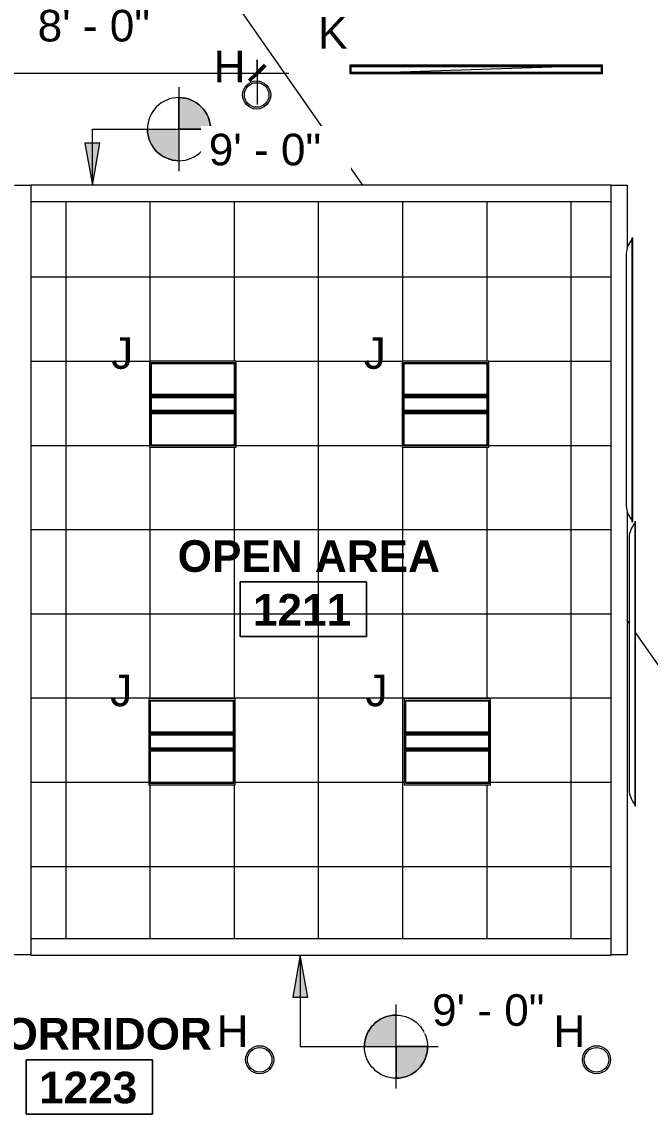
# Model space of a CAD drawing. Header units: inches. Extents: x -329 to 986, y -79 to 1436.
# Drawn here: x 265.7 to 444.7, y 145.9 to 457.2 of the extents above; entities that cross this region are included whole.
import ezdxf

# ---------------------------------------------------------------- set-up
doc = ezdxf.new("R2010")
doc.units = ezdxf.units.IN
doc.header["$LTSCALE"] = 48
doc.header["$MEASUREMENT"] = 0
for name, color, linetype, lineweight in [('A-ANNO-DIMS', 8, 'Continuous', 9), ('A-ANNO-DIMS-96', 8, 'Continuous', 9), ('A-AREA-IDEN', 1, 'Continuous', 9), ('A-CLNG', 214, 'Continuous', 13), ('A-CLNG-PATT', 214, 'Continuous', 13), ('A-WALL', 8, 'Continuous', 13), ('E-LITE-EQPM', 4, 'Continuous', 9), ('E-LITE-EQPM-IDEN', 4, 'Continuous', 9), ('G-ANNO-DIMS', 8, 'Continuous', 9), ('Q-SPCQ', 8, 'Continuous', 9)]:
    doc.layers.add(name, color=color, linetype=linetype, lineweight=lineweight)
doc.styles.add('Arial', font='arial.ttf', dxfattribs={"height": 8.999999999999991})
doc.styles.add('Swis721 Lt BT', font='swissl.ttf', dxfattribs={"height": 8.999999999999998})
doc.styles.add('Swis721 Lt BT_B', font='', dxfattribs={"height": 8.999999999999991})
doc.styles.get('Swis721 Lt BT_B').set_extended_font_data('Swis721 Lt BT', bold=True)
doc.dimstyles.new('OTJ_-_3_32__Linear__1_2__Tolerance', dxfattribs={"dimscale": 12, "dimtxt": 9.49783549252963, "dimasz": 0.375, "dimexe": 0.75, "dimexo": 0.5000000000000001, "dimgap": 0.5, "dimtad": 1, "dimdec": 1, "dimrnd": 0.5, "dimzin": 3, "dimdsep": 46, "dimlunit": 4, "dimtxsty": 'Swis721 Lt BT', "dimblk1": 'OBLIQUE', "dimblk2": 'OBLIQUE', "dimsah": 1, "dimcen": 0.09, "dimdle": 0.75, "dimazin": 0, "dimtfac": 1, "dimtdec": 4, "dimtix": 1, "dimtmove": 0, "dimatfit": 3, "dimfxl": 1, "dimtvp": 1, "dimfrac": 2, "dimtolj": 1, "dimtzin": 0, "dimarcsym": 2})

# ---------------------------------------------------------------- blocks, each defined once
blk = doc.blocks.new('L-Recessed-Axis-Plano - 2 X 2-4550865-Level 12  RCP')
at = {"layer": 'E-LITE-EQPM'}
for p, q in [((11.90625000000024, 11.87499999999966), (-11.90624999999975, 11.87499999999966)), ((-11.90624999999975, 11.87499999999966), (-11.90624999999975, -11.87500000000033)), ((-11.87499999999975, -11.56250000000099), (-11.87499999999975, 11.56249999999901)), ((-11.87499999999975, 11.56249999999901), (11.87500000000024, 11.56249999999901)), ((11.87500000000024, 11.56249999999901), (11.87500000000024, -11.56250000000099)), ((11.90625000000024, -11.87500000000033), (11.90625000000024, 11.87499999999966)), ((-11.87499999999974, 2.737406249999669), (11.87500000000024, 2.737406249999669)), ((11.87500000000024, 2.506846065747282), (-11.87499999999974, 2.506846065747282)), ((-11.87499999999974, 2.304862327499548), (11.87500000000024, 2.304862327499548)), ((-11.87499999999974, 2.200850357448503), (11.87500000000023, 2.200850357448503)), ((-11.87499999999975, 1.825572752108576), (11.87500000000023, 1.825572752108576)), ((-11.87499999999975, -1.82557275210924), (11.87500000000023, -1.82557275210924)), ((-11.87499999999974, -2.200850357449164), (11.87500000000023, -2.200850357449164)), ((-11.87499999999974, -2.30486232750021), (11.87500000000024, -2.30486232750021)), ((-11.87499999999974, -2.506846065747483), (11.87500000000024, -2.506846065747483)), ((-11.87499999999974, -2.737406250000332), (11.87500000000024, -2.737406250000332)), ((-11.90624999999975, -11.87500000000033), (11.90625000000024, -11.87500000000033)), ((11.87500000000024, -11.56250000000099), (-11.87499999999975, -11.56250000000099))]:
    blk.add_line(p, q, dxfattribs=at)
blk = doc.blocks.new('A-Flat_Screen_TV1 - OLED 65B6P 90_-8594209-Level 12  RCP')
at = {"layer": 'Q-SPCQ'}
for p, q in [((-40.43749999999915, 0.1875000000000016), (-40.49999999999966, 0.1875000000000016)), ((-40.49999999999966, 0.1875000000000016), (-40.49999999999966, 1.623701173514291e-15)), ((-40.49999999999966, 1.621017773137389e-15), (40.50000000000033, 1.621017773137389e-15)), ((-40.06250000000031, 0.1875000000000016), (-40.43749999999915, 0.1875000000000016)), ((-40.43750000000068, 1.623701173514291e-15), (-40.43750000000068, -0.06249999999999836)), ((40.06250000000003, 0.1875000000000016), (-40.06250000000031, 0.1875000000000016)), ((35.99999999999917, 1.812500000000001), (-36.00000000000124, 1.812500000000001)), ((40.43749999999977, 0.1875000000000016), (40.06250000000003, 0.1875000000000016)), ((40.50000000000033, 0.1875000000000016), (40.43749999999977, 0.1875000000000016)), ((40.43749999999881, 1.623701173514291e-15), (40.43749999999881, -0.06249999999999836)), ((40.50000000000033, 0.1875000000000016), (40.50000000000033, 1.623701173514291e-15)), ((-40.43750000000068, -0.06249999999999836), (40.4374999999988, -0.06249999999999836))]:
    blk.add_line(p, q, dxfattribs=at)
for centre, radius, start, end in [((-35.40067011926997, -5.576449701825479), 7.413216171274389, 94.63720328896957, 128.965615683744), ((35.4006701192699, -5.576449701825642), 7.413216171274398, 51.03438431625849, 85.36279671104636)]:
    blk.add_arc(centre, radius, start, end, dxfattribs=at)
blk = doc.blocks.new('RECESSED_Cooper_NeoRay_Straight_Narrow_22DR - Recessed_Cooper_NeoRay_Straight_Narrow_22DR 3-8491823-Level 12  RCP')
at = {"layer": 'E-LITE-EQPM'}
for p, q in [((1.187500000001628, 35.99999999999671), (-1.187499999998197, -36.00000000000144)), ((-1.187499999998197, -36.00000000000144), (-1.187499999998197, 35.99999999999671)), ((-1.187499999998197, 35.99999999999671), (1.187500000001628, 35.99999999999671)), ((-1.187499999998137, 35.74999999999815), (-0.8385803779723527, 35.74999999999815)), ((-1.187499999998137, 35.74999999999815), (-1.187499999998137, -35.75000000000148)), ((-0.8385803779723541, 35.74999999999815), (0.8385803779758713, 35.74999999999815)), ((-0.8385803779723527, 35.74999999999815), (-0.8385803779723527, -35.75000000000149)), ((-0.8385803779723527, -35.75000000000148), (-0.8385803779723527, 35.74999999999815)), ((0.8385803779758726, -35.75000000000149), (0.8385803779758726, 35.74999999999815)), ((0.8385803779758726, 35.74999999999815), (1.187500000001666, 35.74999999999815)), ((0.8385803779758726, 35.74999999999815), (0.8385803779758726, -35.75000000000148)), ((1.187500000001628, 35.99999999999671), (1.187500000001628, -36.00000000000144)), ((1.187500000001666, 35.74999999999815), (1.187500000001666, -35.75000000000148)), ((-0.8385803779723527, -35.75000000000148), (-1.187499999998137, -35.75000000000148)), ((1.187500000001628, -36.00000000000144), (-1.187499999998197, -36.00000000000144)), ((0.8385803779758713, -35.75000000000149), (-0.8385803779723541, -35.75000000000149)), ((1.187500000001666, -35.75000000000148), (0.8385803779758726, -35.75000000000148))]:
    blk.add_line(p, q, dxfattribs=at)
blk = doc.blocks.new('L-PENDANT_FOCAL POINT 3_5 CYLINDER - L-PENDANT_FOCAL POINT 3_5 CYLINDER-8597710-Level 12  RCP')
at = {"layer": 'E-LITE-EQPM'}
for radius in [4.000000000000003, 3.500000000000002]:
    blk.add_circle((-0.1249999999999774, 0), radius, dxfattribs=at)
blk = doc.blocks.new('Room Tag - Room Name and Number-3379422-Level 12  RCP')
at = {"layer": 'A-AREA-IDEN'}
for p, q in [((-0.1880646717928032, -0.1635729993857746), (-0.1880646717928032, -0.001823739990654245)), ((-0.1880646717928032, -0.001823739990654244), (0.1869353282071967, -0.001823739990654244)), ((0.1869353282071967, -0.001823739990655456), (-0.1880646717928029, -0.001823739990654244)), ((-0.1880646717928029, -0.001823739990654251), (-0.1880646717928032, -0.1635729993857734)), ((0.1869353282071967, -0.001823739990654244), (0.1869353282071967, -0.1635729993857746)), ((0.1869353282071964, -0.1635729993857746), (0.1869353282071967, -0.001823739990655458)), ((0.1869353282071967, -0.1635729993857746), (-0.1880646717928032, -0.1635729993857746)), ((-0.1880646717928032, -0.1635729993857734), (0.1869353282071964, -0.1635729993857746))]:
    blk.add_line(p, q, dxfattribs=at)
blk = doc.blocks.new('Spot Elevations - Spot Elevation - Target Filled-49714-Level 12  RCP')
at = {"layer": 'G-ANNO-DIMS'}
h = blk.add_hatch(color=256, dxfattribs=at)
edge = h.paths.add_edge_path(flags=0)
edge.add_line((1.249000902703301e-16, 0), (-0.09374999999999985, 0))
edge.add_arc((4.891920202254595e-16, -2.60208521396521e-16), 0.09375000000000024, 90.00000000000063, 180.0000000000003, ccw=False)
edge.add_line((1.249000902703301e-16, 0.09375000000000007), (1.249000902703301e-16, 0))
h = blk.add_hatch(color=256, dxfattribs=at)
edge = h.paths.add_edge_path(flags=0)
edge.add_line((1.249000902703301e-16, 0), (0.09375000000000029, 0))
edge.add_arc((2.289834988289385e-16, 6.245004513516504e-17), 0.09374999999999996, 269.99999999999955, 359.99999999999966, ccw=False)
edge.add_line((1.249000902703301e-16, -0.09375), (1.249000902703301e-16, 0))
for p, q in [((-2.706168622523819e-16, 0.1243846875261664), (-2.706168622523819e-16, -0.125)), ((1.249000902703301e-16, 0), (1.249000902703301e-16, 0.09375000000000007)), ((0.1250000000000001, 7.067913962433002e-16), (-0.1249999999999998, 7.067913962433002e-16)), ((-0.09374999999999985, 0), (1.249000902703301e-16, 0)), ((1.249000902703301e-16, 0), (1.249000902703301e-16, -0.09375)), ((0.09375000000000029, 0), (1.249000902703301e-16, 0))]:
    blk.add_line(p, q, dxfattribs=at)
blk.add_circle((1.249000902703301e-16, 0), 0.09375000000000007, dxfattribs=at)
for centre, radius, start, end in [((4.891920202254595e-16, -2.60208521396521e-16), 0.09375000000000024, 90.0000000000002, 179.9999999999999), ((2.289834988289385e-16, 6.245004513516504e-17), 0.09374999999999996, 269.9999999999992, 359.9999999999993)]:
    blk.add_arc(centre, radius, start, end, dxfattribs=at)
blk = doc.blocks.new('DIMBLOCK7-Level 12  RCP')
at = {"layer": 'A-ANNO-DIMS-96', "transparency": 16777216}
for p, q in [((236.7025461597305, 445.6187134619852), (236.7025461597305, 433.6139510227331)), ((236.7025461597305, 442.6139510227331), (236.7025461597305, 445.6187134619853)), ((332.7025461597305, 446.3759882193945), (332.7025461597305, 433.6139510227331)), ((332.7025461597305, 442.6139510227331), (332.7025461597305, 446.3759882193946)), ((227.7025461597305, 442.6139510227331), (341.7025461597305, 442.6139510227331))]:
    blk.add_line(p, q, dxfattribs=at)
at = {"layer": 'A-ANNO-DIMS-96', "lineweight": 50, "transparency": 16777216}
for p, q in [((236.7025461597305, 442.6139510227331), (234.4525461597305, 440.3639510227331)), ((236.7025461597305, 442.6139510227331), (238.9525461597305, 444.8639510227331)), ((332.7025461597305, 442.6139510227331), (330.4525461597305, 440.3639510227331)), ((332.7025461597305, 442.6139510227331), (334.9525461597305, 444.8639510227331))]:
    blk.add_line(p, q, dxfattribs=at)
at = {"layer": 'A-ANNO-DIMS-96', "color": 0, "transparency": 16777216, "insert": (270.1542743338716, 460.6291368933774), "char_height": 8.999999999999998, "width": 34.9158523820613, "attachment_point": 1, "line_spacing_factor": 1.005061956881442, "style": 'Swis721 Lt BT'}
blk.add_mtext('8\' - 0"', dxfattribs=at)
blk = doc.blocks.new('_Oblique')
at = {"color": 0, "linetype": 'ByBlock', "lineweight": -2}
blk.add_line((-0.5, -0.5), (0.5, 0.5), dxfattribs=at)

msp = doc.modelspace()

# ---------------------------------------------------------------- hatches: boundary and pattern name
at = {"layer": 'G-ANNO-DIMS'}
for points in [[(285.7479939121376, 410.6543763626221), (287.8639176806391, 422.6543763626221), (283.632070143636, 422.6543763626221)], [(345.0000469326729, 191.2168763626223), (342.8841231641713, 179.2168763626223), (347.1159707011745, 179.2168763626223)]]:
    msp.add_hatch(color=256, dxfattribs=at).paths.add_polyline_path(points, flags=0)

# ---------------------------------------------------------------- linework, layer by layer
at = {"layer": 'A-CLNG'}
for p, q in [((362.7888763677466, 410.6543763626219), (317.7025461643938, 475.4252680672785)), ((431.1400461643968, 444.8418763626226), (359.1400461643981, 444.8418763626228)), ((359.1400461643981, 444.8418763626228), (359.1400461643981, 442.4668763626211)), ((359.1400461643981, 442.4668763626211), (431.1400461643968, 442.4668763626208)), ((431.1400461643968, 442.4668763626207), (431.1400461643968, 444.8418763626225)), ((433.5775461643945, 410.6543763626216), (362.7888763677466, 410.6543763626219)), ((268.2099559954186, 406.029376362622), (433.5775461643947, 406.029376362622)), ((326.7062510799066, 360.5044073365843), (302.0812510799067, 360.5044073365844)), ((302.0812510799067, 360.5044073365844), (302.0812510799066, 335.9419073365844)), ((326.7062510799066, 335.9419073365843), (326.7062510799066, 360.5044073365843)), ((398.7062510799067, 360.5044073365841), (374.0812510799067, 360.5044073365842)), ((374.0812510799067, 360.5044073365842), (374.0812510799066, 335.9419073365842)), ((398.7062510799066, 335.9419073365841), (398.7062510799067, 360.5044073365841)), ((302.0812510799066, 335.9419073365844), (326.7062510799066, 335.9419073365843)), ((374.0812510799066, 335.9419073365842), (398.7062510799065, 335.9419073365841)), ((438.7025461643939, 285.8436462189388), (438.2025461643944, 286.5619447743152)), ((486.5775461597301, 217.0665595482708), (440.5775461643939, 283.1500266362743)), ((326.4562510799065, 264.3169073365844), (301.8312510799066, 264.3169073365844)), ((301.8312510799066, 264.3169073365844), (301.8312510799065, 239.7544073365844)), ((326.4562510799065, 239.7544073365844), (326.4562510799065, 264.3169073365844)), ((399.2062510799066, 264.3169073365841), (374.5812510799066, 264.3169073365842)), ((374.5812510799066, 264.3169073365842), (374.5812510799065, 239.7544073365842)), ((399.2062510799065, 239.7544073365841), (399.2062510799066, 264.3169073365841)), ((301.8312510799065, 239.7544073365844), (326.4562510799065, 239.7544073365844)), ((374.5812510799065, 239.7544073365842), (399.2062510799064, 239.7544073365841)), ((433.5775461643947, 195.8418763626223), (268.2099559954186, 195.8418763626223))]:
    msp.add_line(p, q, dxfattribs=at)
at = {"layer": 'A-CLNG-PATT'}
for p, q in [((278.144, 406.0293763626223), (278.144, 195.8418763626226)), ((302.144, 406.0293763626223), (302.144, 360.5044073365847)), ((326.144, 406.0293763626223), (326.144, 360.5044073365847)), ((350.144, 406.0293763626223), (350.144, 195.8418763626226)), ((374.144, 406.0293763626223), (374.144, 360.5044073365844)), ((398.144, 406.0293763626223), (398.144, 360.5044073365844)), ((422.144, 406.0293763626223), (422.144, 195.8418763626227)), ((433.577546164395, 384.407), (268.209955995419, 384.407)), ((302.0812510799071, 360.407), (268.209955995419, 360.407)), ((374.0812510799069, 360.407), (326.706251079907, 360.407)), ((433.577546164395, 360.407), (398.706251079907, 360.407)), ((302.0812510799069, 336.407), (268.209955995419, 336.407)), ((374.0812510799069, 336.407), (326.7062510799068, 336.407)), ((433.577546164395, 336.407), (398.7062510799068, 336.407)), ((302.144, 335.9419073365847), (302.144, 264.3169073365847)), ((326.144, 335.9419073365844), (326.144, 264.3169073365844)), ((374.144, 335.9419073365844), (374.144, 195.8418763626226)), ((398.144, 335.9419073365841), (398.144, 264.3169073365841)), ((433.577546164395, 312.407), (268.209955995419, 312.407)), ((433.577546164395, 288.407), (268.209955995419, 288.407)), ((433.577546164395, 264.407), (268.209955995419, 264.407)), ((301.8312510799068, 240.407), (268.209955995419, 240.407)), ((302.144, 239.7544073365847), (302.144, 195.8418763626226)), ((326.144, 239.7544073365847), (326.144, 195.8418763626226)), ((374.5812510799068, 240.407), (326.4562510799067, 240.407)), ((398.144, 239.7544073365844), (398.144, 195.8418763626226)), ((433.577546164395, 240.407), (399.2062510799069, 240.407)), ((433.577546164395, 216.407), (268.209955995419, 216.407))]:
    msp.add_line(p, q, dxfattribs=at)
at = {"layer": 'A-WALL'}
for p, q in [((263.584955995419, 410.6543763626223), (268.209955995419, 410.6543763626222)), ((268.209955995419, 410.6543763626222), (268.2099559954186, 191.3106263626224)), ((362.7888763677466, 410.6543763626219), (268.209955995419, 410.6543763626222)), ((433.5775461643943, 191.2793763626225), (433.5775461643947, 410.6543763626217)), ((433.5775461643947, 410.6543763626217), (438.2025461643946, 410.6543763626217)), ((438.2025461643946, 410.6543763626217), (438.2025461643946, 392.772714389617)), ((438.2025461643944, 317.6311041880567), (438.2025461643943, 191.2793763626224)), ((268.2099559954186, 191.3106263626224), (243.2501471882437, 191.3106263626225)), ((268.2099559954186, 191.2168763626225), (268.2099559954186, 191.3106263626223)), ((268.2099559954186, 191.2168763626225), (433.5775461643943, 191.216876362622)), ((438.2025461643943, 191.2793763626225), (433.5775461643943, 191.2793763626225)), ((433.5775461643943, 191.2793763626224), (433.5775461643943, 191.216876362622))]:
    msp.add_line(p, q, dxfattribs=at)
at = {"layer": 'G-ANNO-DIMS'}
for p, q in [((285.7479939121376, 426.6468824933659), (310.4361507756351, 426.6468824933659)), ((285.7479939121376, 410.6543763626221), (285.7479939121376, 426.6468824933659)), ((287.8639176806391, 422.6543763626221), (283.632070143636, 422.6543763626221)), ((283.632070143636, 422.6543763626221), (285.7479939121376, 410.6543763626221)), ((285.7479939121376, 410.6543763626221), (287.8639176806391, 422.6543763626221)), ((345.0000469326729, 191.2168763626223), (342.8841231641713, 179.2168763626223)), ((347.1159707011745, 179.2168763626223), (345.0000469326729, 191.2168763626223)), ((345.0000469326729, 191.2168763626223), (345.0000469326729, 165.1014402770239)), ((342.8841231641713, 179.2168763626223), (347.1159707011745, 179.2168763626223)), ((345.0000469326729, 165.1014402770239), (372.2942085117629, 165.1014402770239))]:
    msp.add_line(p, q, dxfattribs=at)

# ---------------------------------------------------------------- block references
at = {"layer": 'A-AREA-IDEN', "xscale": 95.99999999999994, "yscale": 95.99999999999994, "zscale": 95.99999999999994}
for p in [(345.9415833500739, 297.7315223724959), (284.975249723726, 161.5658141959167)]:
    msp.add_blockref('Room Tag - Room Name and Number-3379422-Level 12  RCP', p, dxfattribs=at)
at = {"layer": 'E-LITE-EQPM', "extrusion": (0, 0, -1), "rotation": 270.0000000000001}
msp.add_blockref('RECESSED_Cooper_NeoRay_Straight_Narrow_22DR - Recessed_Cooper_NeoRay_Straight_Narrow_22DR 3-8491823-Level 12  RCP', (-395.1400461643928, 443.6543763626237), dxfattribs=at)
at = {"layer": 'E-LITE-EQPM'}
for p in [(332.7025461597305, 436.3759882193946), (333.5599327480415, 161.3747300857116), (429.5599327480429, 161.3747300857113)]:
    msp.add_blockref('L-PENDANT_FOCAL POINT 3_5 CYLINDER - L-PENDANT_FOCAL POINT 3_5 CYLINDER-8597710-Level 12  RCP', p, dxfattribs=at)
at = {"layer": 'E-LITE-EQPM', "extrusion": (0, 0, -1)}
for p in [(-314.3937510799068, 348.2231573365847), (-386.3937510799068, 348.2231573365845), (-314.1437510799067, 252.0356573365848), (-386.8937510799067, 252.0356573365844)]:
    msp.add_blockref('L-Recessed-Axis-Plano - 2 X 2-4550865-Level 12  RCP', p, dxfattribs=at)
at = {"layer": 'G-ANNO-DIMS', "extrusion": (0, 0, -1), "xscale": 95.99999999999994, "yscale": 95.99999999999994, "zscale": 95.99999999999994}
msp.add_blockref('Spot Elevations - Spot Elevation - Target Filled-49714-Level 12  RCP', (-310.4361507756349, 426.6468824933656), dxfattribs=at)
at = {"layer": 'G-ANNO-DIMS', "xscale": 95.99999999999994, "yscale": 95.99999999999994, "zscale": 95.99999999999994, "rotation": 180}
msp.add_blockref('Spot Elevations - Spot Elevation - Target Filled-49714-Level 12  RCP', (372.2942085117626, 165.1014402770238), dxfattribs=at)
at = {"layer": 'Q-SPCQ', "rotation": 89.99999999999928}
for p in [(439.7025461643926, 355.2019092888381), (440.515046164394, 274.264409288837)]:
    msp.add_blockref('A-Flat_Screen_TV1 - OLED 65B6P 90_-8594209-Level 12  RCP', p, dxfattribs=at)

# ---------------------------------------------------------------- texts
at = {"layer": 'A-AREA-IDEN', "char_height": 8.999999999999991, "attachment_point": 1, "style": 'Swis721 Lt BT_B'}
for s, insert, width in [('OPEN AREA', (310.0656768431952, 309.4479247040949), 86.6579999999999), ('1211', (331.5308263567239, 294.1293366902951), 33.93599999999996), ('CORRIDOR', (251.3670597522804, 173.2822165275158), 81.20399999999992), ('1223', (270.564492730376, 157.9636285137159), 33.93599999999996)]:
    msp.add_mtext(s, dxfattribs=dict(at, insert=insert, width=width))
at = {"layer": 'E-LITE-EQPM-IDEN', "char_height": 8.999999999999991, "attachment_point": 1, "style": 'Arial'}
for s, insert, width in [('K', (350.0714858269823, 458.6112054428144), 10.30199999999999), ('H', (320.3074388859346, 448.9975878473848), 11.21099999999999), ('J', (291.0958194077659, 367.3263054140914), 7.87799999999999), ('J', (363.0958194077659, 367.3263054140911), 7.87799999999999), ('J', (290.8458194077658, 271.1388054140915), 7.87799999999999), ('J', (363.5958194077658, 271.1388054140912), 7.87799999999999), ('H', (321.1648254742457, 173.9963297137019), 11.21099999999999)]:
    msp.add_mtext(s, dxfattribs=dict(at, insert=insert, width=width))

# ---------------------------------------------------------------- dimensions: what is measured, and where the dimension line sits
at = {"layer": 'A-ANNO-DIMS'}
dim = msp.add_linear_dim(base=(332.7025461597305, 442.6139510227331), p1=(236.7025461597305, 439.6187134619853), p2=(332.7025461597305, 440.3759882193946), dimstyle='OTJ_-_3_32__Linear__1_2__Tolerance', override={"dimpost": '<>', "dimfxl": 96.00298675071627}, dxfattribs=at)
dim.commit()
dim.dimension.update_dxf_attribs({"geometry": 'DIMBLOCK7-Level 12  RCP', "text_midpoint": (284.7025461597305, 453.2392056006611)})

# ---------------------------------------------------------------- next in the draw order: texts
at = {"layer": 'G-ANNO-DIMS', "char_height": 9, "width": 38.23472022955523, "attachment_point": 1, "line_spacing_factor": 0.9417779076525876, "style": 'Arial', "bg_fill": 3, "box_fill_scale": 1.25, "bg_fill_color": 256, "bg_fill_true_color": 13158600, "bg_fill_transparency": 0}
for insert in [(318.9330278233776, 425.3265980951165), (382.5648955879707, 180.0368419591684)]:
    msp.add_mtext('9\' - 0"', dxfattribs=dict(at, insert=insert))

# ---------------------------------------------------------------- next in the draw order: texts
at = {"layer": 'E-LITE-EQPM-IDEN', "insert": (417.164825474247, 173.9963297137015), "char_height": 8.999999999999991, "width": 11.21099999999999, "attachment_point": 1, "style": 'Arial'}
msp.add_mtext('H', dxfattribs=at)

doc.saveas('drawing.dxf')
